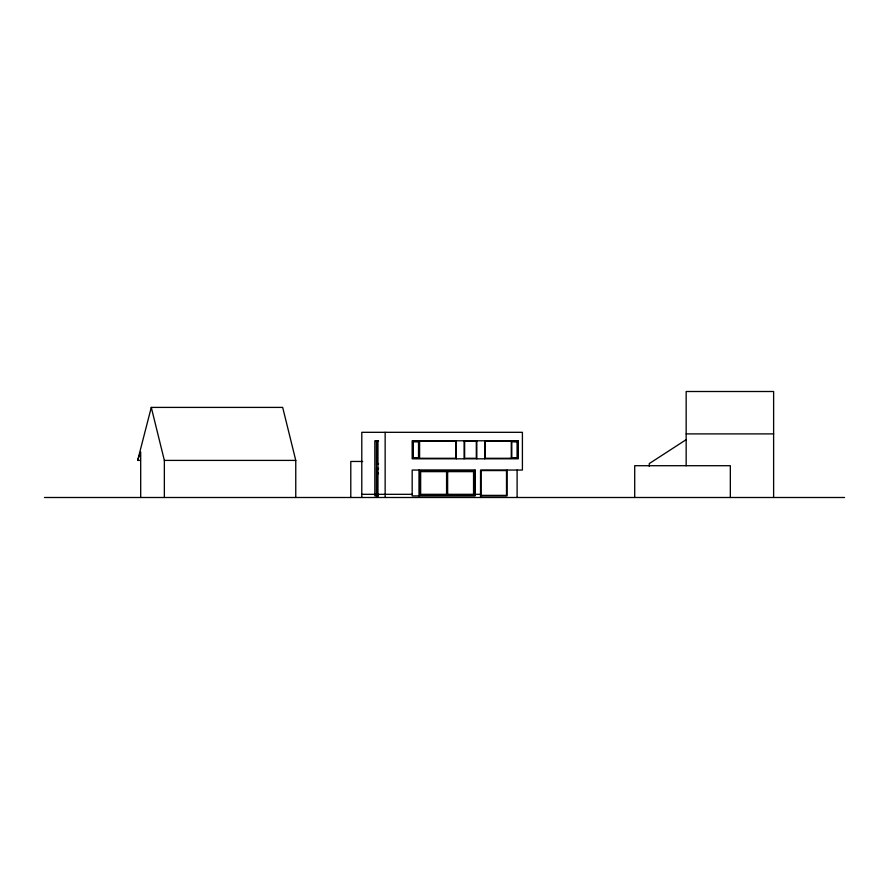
<?xml version="1.0" encoding="UTF-8"?>
<svg xmlns="http://www.w3.org/2000/svg" width="889" height="889" viewBox="0 0 889 889"><rect width="100%" height="100%" fill="white"/><g stroke="black" fill="none" stroke-linecap="round" stroke-linejoin="round"><path stroke-width="1.33" d="M140.373 460.402L137.639 460.402L151.286 407.406L282.68 407.406L295.759 460.402L295.759 497.496M137.639 460.402L140.695 452.101L140.695 497.496M446.034 495.373L447.634 494.317L473.548 494.317L473.548 471.637L447.634 471.637L446.034 470.57M686.164 439.666L649.27 463.58L649.27 466.292M686.164 433.899L773.619 433.899M378.536 440.788L374.836 440.788L374.836 495.906L378.481 495.906M378.481 441.322L376.614 441.322L376.614 463.58L378.481 463.58M151.286 407.406L164.354 460.402L295.759 460.402M362.712 461.458L350.788 461.458L350.788 497.496M376.447 464.114L378.536 464.114M376.447 468.347L378.536 468.347M378.481 468.881L376.614 468.881L376.614 473.115L378.481 473.115M378.481 473.648L376.614 473.648L376.614 495.906M361.79 494.317L376.447 494.317M377.958 494.317L412.174 494.317M475.137 494.317L480.538 494.317M480.538 495.906L507.041 495.906L507.041 470.048M44.45 497.496L844.55 497.496M773.619 497.496L773.619 391.504L686.164 391.504L686.164 465.825M730.336 497.496L730.336 465.703L634.713 465.703L634.713 497.496M517.109 470.048L517.109 497.496M511.275 441.322L511.275 458.279M484.672 440.788L484.672 458.813M480.538 497.496L480.538 470.048L522.41 470.048L522.41 432.31L361.79 432.31L361.79 497.496M476.826 440.788L476.826 458.813M464.114 440.788L464.114 458.813M456.268 440.788L456.268 458.813M447.634 471.637L447.634 494.317M419.063 470.048L419.063 495.906M385.148 432.31L385.148 497.496M377.958 440.788L377.958 495.906M376.925 474.704L376.925 494.84M376.769 441.855L376.769 463.047M376.769 469.403L376.769 472.592M376.447 440.788L376.447 495.906M164.354 460.402L164.354 497.496M518.165 440.788L412.174 440.788L412.174 458.813L518.165 458.813L518.165 440.788M419.063 441.322L412.707 441.322L412.707 458.279L419.063 458.279L419.063 441.322M455.735 441.322L419.597 441.322L419.597 458.279L455.735 458.279L455.735 441.322M476.304 441.322L464.636 441.322L464.636 458.279L476.304 458.279L476.304 441.322M517.631 441.322L485.205 441.322L485.205 458.279L517.631 458.279L517.631 441.322M418.53 441.855L413.241 441.855L413.241 457.746L418.53 457.746L418.53 441.855M517.109 441.855L511.808 441.855L511.808 457.746L517.109 457.746L517.109 441.855M475.137 470.048L412.174 470.048L412.174 495.906L475.137 495.906L475.137 470.048M474.604 470.57L419.597 470.57L419.597 495.373L474.604 495.373L474.604 470.57M506.508 470.57L481.071 470.57L481.071 495.373L506.508 495.373L506.508 470.57M446.567 471.637L420.653 471.637L420.653 494.317L446.567 494.317L446.567 471.637"/></g></svg>
